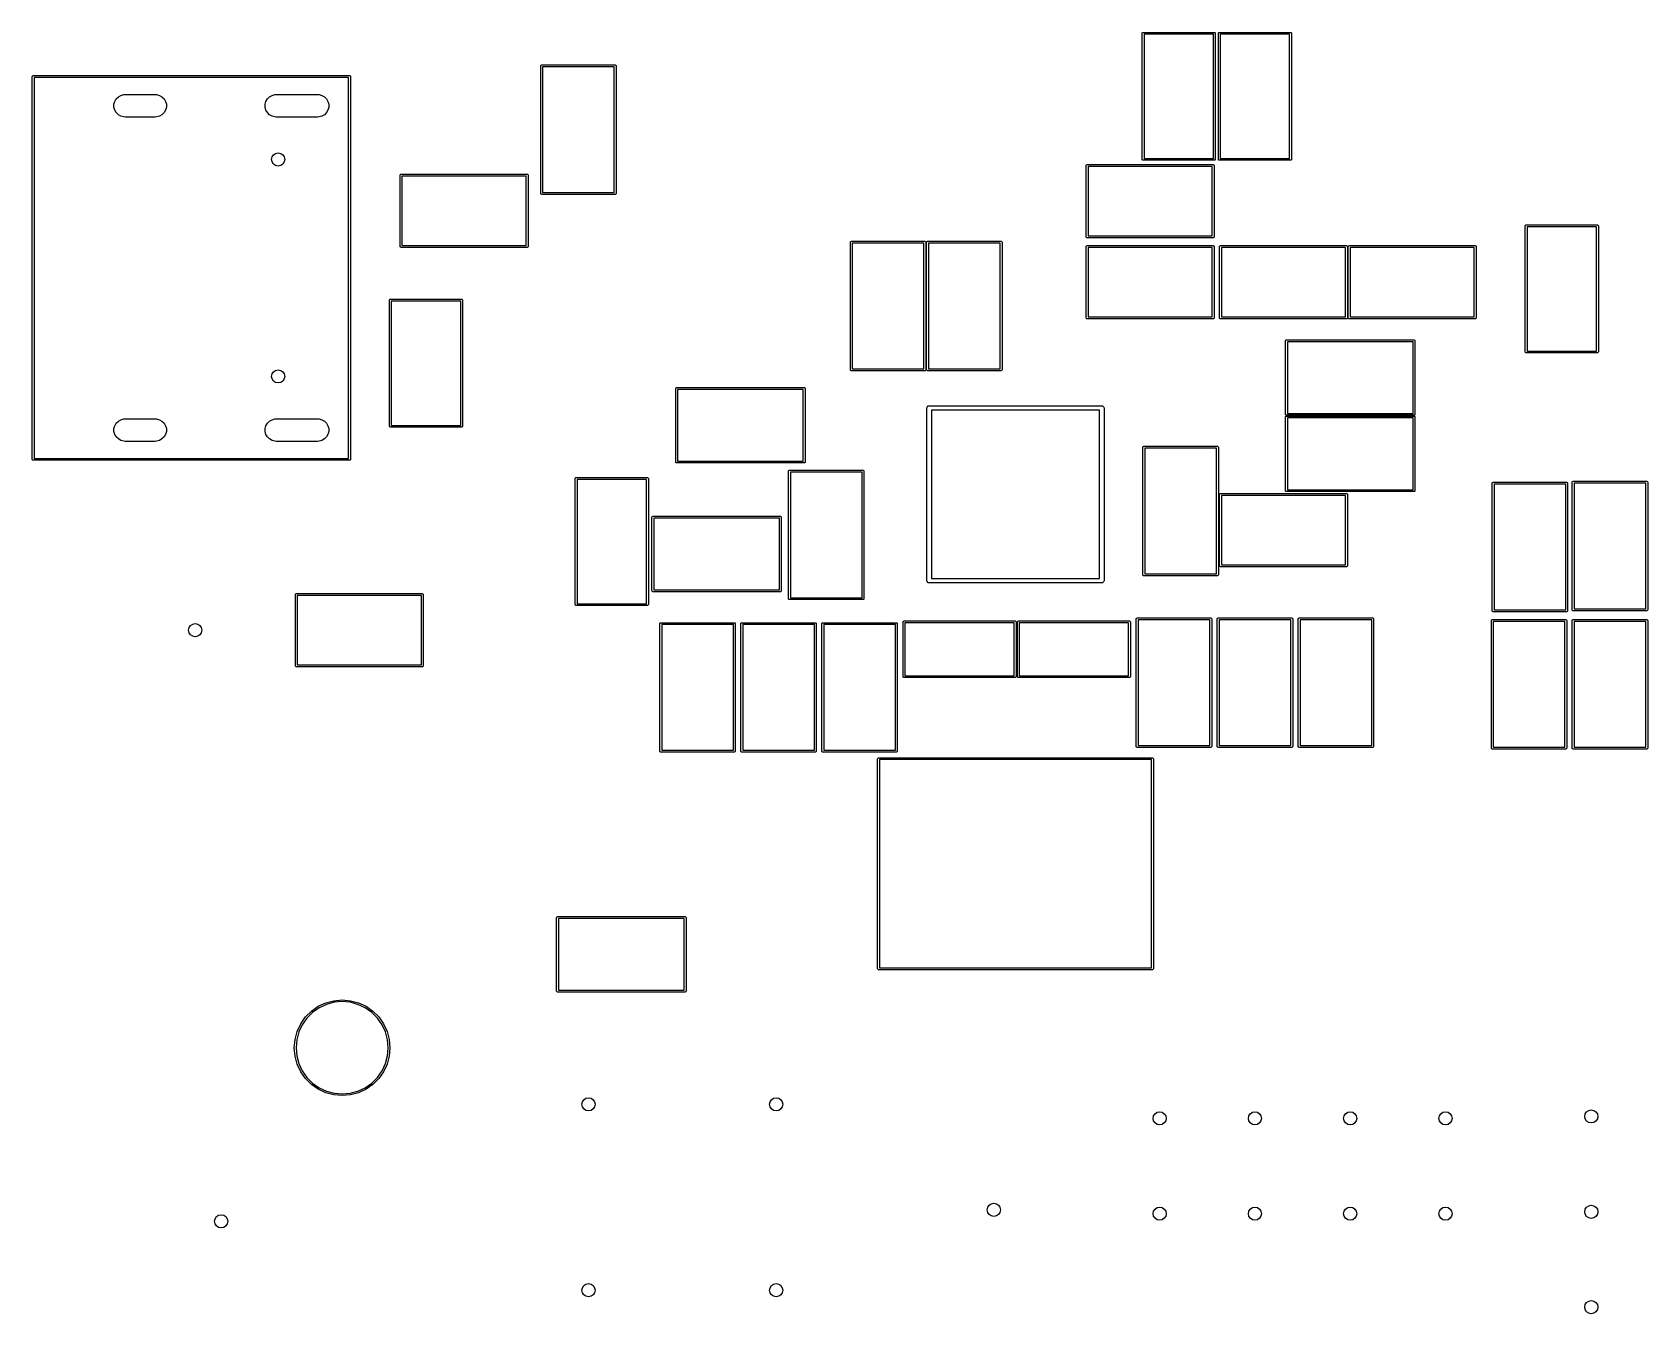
# Model space of a CAD drawing. Extents: x 0.2 to 3.3, y 0.3 to 2.52.
# Drawn here: x 0.202 to 1.897, y 0.303 to 1.647 of the extents above; entities that cross this region are included whole.
import ezdxf

# ---------------------------------------------------------------- set-up
doc = ezdxf.new("R2010")
doc.units = 0
doc.header["$MEASUREMENT"] = 0
doc.layers.add('BLACK', color=7, linetype='CONTINUOUS')

msp = doc.modelspace()

# ---------------------------------------------------------------- linework, layer by layer
at = {"layer": 'BLACK', "linetype": 'CONTINUOUS'}
for p, q in [((1.3666, 1.6461), (1.3667, 1.6465)), ((1.3666, 1.5139), (1.3666, 1.6461)), ((1.3667, 1.6465), (1.3672, 1.6471)), ((1.3672, 1.6471), (1.3676, 1.6471)), ((1.3676, 1.6471), (1.4424, 1.6471)), ((1.3686, 1.6452), (1.3686, 1.5148)), ((1.4414, 1.6452), (1.3686, 1.6452)), ((1.4414, 1.5148), (1.4414, 1.6452)), ((1.4424, 1.6471), (1.4428, 1.6471)), ((1.4428, 1.6471), (1.4433, 1.6465)), ((1.4433, 1.6465), (1.4434, 1.6461)), ((1.4434, 1.6461), (1.4434, 1.5139)), ((1.4466, 1.6461), (1.4467, 1.6465)), ((1.4466, 1.5139), (1.4466, 1.6461)), ((1.4467, 1.6465), (1.4472, 1.6471)), ((1.4472, 1.6471), (1.4476, 1.6471)), ((1.4476, 1.6471), (1.5224, 1.6471)), ((1.4486, 1.6452), (1.4486, 1.5148)), ((1.5214, 1.6452), (1.4486, 1.6452)), ((1.5214, 1.5148), (1.5214, 1.6452)), ((1.5224, 1.6471), (1.5228, 1.6471)), ((1.5228, 1.6471), (1.5233, 1.6465)), ((1.5233, 1.6465), (1.5234, 1.6461)), ((1.5234, 1.6461), (1.5234, 1.5139)), ((0.7354, 1.6119), (0.7355, 1.6123)), ((0.7354, 1.4781), (0.7354, 1.6119)), ((0.7355, 1.6123), (0.736, 1.6128)), ((0.736, 1.6128), (0.7364, 1.6129)), ((0.7364, 1.6129), (0.8136, 1.6129)), ((0.7374, 1.6109), (0.7374, 1.4791)), ((0.8126, 1.6109), (0.7374, 1.6109)), ((0.8126, 1.4791), (0.8126, 1.6109)), ((0.8136, 1.6129), (0.814, 1.6128)), ((0.814, 1.6128), (0.8145, 1.6123)), ((0.8145, 1.6123), (0.8146, 1.6119)), ((0.8146, 1.6119), (0.8146, 1.4781)), ((0.2018, 1.6008), (0.2019, 1.6012)), ((0.2018, 1.1992), (0.2018, 1.6008)), ((0.2019, 1.6012), (0.2024, 1.6017)), ((0.2024, 1.6017), (0.2028, 1.6018)), ((0.2028, 1.6018), (0.5347, 1.6018)), ((0.2038, 1.5998), (0.2038, 1.2002)), ((0.5337, 1.5998), (0.2038, 1.5998)), ((0.5337, 1.2002), (0.5337, 1.5998)), ((0.5347, 1.6018), (0.5351, 1.6017)), ((0.5351, 1.6017), (0.5356, 1.6012)), ((0.5356, 1.6012), (0.5357, 1.6008)), ((0.5357, 1.6008), (0.5357, 1.1992)), ((0.2883, 1.5746), (0.2899, 1.5773)), ((0.2899, 1.5773), (0.2921, 1.5794)), ((0.2921, 1.5794), (0.2947, 1.581)), ((0.2947, 1.581), (0.2977, 1.5818)), ((0.2977, 1.5818), (0.2993, 1.5819)), ((0.2993, 1.5819), (0.3307, 1.5819)), ((0.3307, 1.5819), (0.3323, 1.5818)), ((0.3323, 1.5818), (0.3353, 1.581)), ((0.3353, 1.581), (0.3379, 1.5794)), ((0.3379, 1.5794), (0.3401, 1.5773)), ((0.3401, 1.5773), (0.3417, 1.5746)), ((0.447, 1.5746), (0.4485, 1.5773)), ((0.4485, 1.5773), (0.4507, 1.5794)), ((0.4507, 1.5794), (0.4534, 1.581)), ((0.4534, 1.581), (0.4564, 1.5818)), ((0.4564, 1.5818), (0.4579, 1.5819)), ((0.4579, 1.5819), (0.5012, 1.5819)), ((0.5012, 1.5819), (0.5028, 1.5818)), ((0.5028, 1.5818), (0.5057, 1.581)), ((0.5057, 1.581), (0.5084, 1.5794)), ((0.5084, 1.5794), (0.5106, 1.5773)), ((0.5106, 1.5773), (0.5121, 1.5746)), ((0.2875, 1.5716), (0.2883, 1.5746)), ((0.2875, 1.5685), (0.2875, 1.5716)), ((0.2883, 1.5656), (0.2875, 1.5685)), ((0.2899, 1.5629), (0.2883, 1.5656)), ((0.2921, 1.5607), (0.2899, 1.5629)), ((0.2947, 1.5592), (0.2921, 1.5607)), ((0.3379, 1.5607), (0.3353, 1.5592)), ((0.3401, 1.5629), (0.3379, 1.5607)), ((0.3417, 1.5656), (0.3401, 1.5629)), ((0.3417, 1.5746), (0.3425, 1.5716)), ((0.3425, 1.5685), (0.3417, 1.5656)), ((0.3425, 1.5716), (0.3425, 1.5685)), ((0.4462, 1.5716), (0.447, 1.5746)), ((0.4462, 1.5685), (0.4462, 1.5716)), ((0.447, 1.5656), (0.4462, 1.5685)), ((0.4485, 1.5629), (0.447, 1.5656)), ((0.4507, 1.5607), (0.4485, 1.5629)), ((0.4534, 1.5592), (0.4507, 1.5607)), ((0.5084, 1.5607), (0.5057, 1.5592)), ((0.5106, 1.5629), (0.5084, 1.5607)), ((0.5121, 1.5656), (0.5106, 1.5629)), ((0.5121, 1.5746), (0.5129, 1.5716)), ((0.5129, 1.5685), (0.5121, 1.5656)), ((0.5129, 1.5716), (0.5129, 1.5685)), ((0.2977, 1.5584), (0.2947, 1.5592)), ((0.2993, 1.5583), (0.2977, 1.5584)), ((0.3307, 1.5583), (0.2993, 1.5583)), ((0.3323, 1.5584), (0.3307, 1.5583)), ((0.3353, 1.5592), (0.3323, 1.5584)), ((0.4564, 1.5584), (0.4534, 1.5592)), ((0.4579, 1.5583), (0.4564, 1.5584)), ((0.5012, 1.5583), (0.4579, 1.5583)), ((0.5028, 1.5584), (0.5012, 1.5583)), ((0.5057, 1.5592), (0.5028, 1.5584)), ((1.3667, 1.5135), (1.3666, 1.5139)), ((1.3672, 1.5129), (1.3667, 1.5135)), ((1.3676, 1.5129), (1.3672, 1.5129)), ((1.4424, 1.5129), (1.3676, 1.5129)), ((1.3686, 1.5148), (1.4414, 1.5148)), ((1.4428, 1.5129), (1.4424, 1.5129)), ((1.4433, 1.5135), (1.4428, 1.5129)), ((1.4434, 1.5139), (1.4433, 1.5135)), ((1.4467, 1.5135), (1.4466, 1.5139)), ((1.4472, 1.5129), (1.4467, 1.5135)), ((1.4476, 1.5129), (1.4472, 1.5129)), ((1.5224, 1.5129), (1.4476, 1.5129)), ((1.4486, 1.5148), (1.5214, 1.5148)), ((1.5228, 1.5129), (1.5224, 1.5129)), ((1.5233, 1.5135), (1.5228, 1.5129)), ((1.5234, 1.5139), (1.5233, 1.5135)), ((0.5879, 1.4978), (0.5885, 1.4983)), ((0.5879, 1.4974), (0.5879, 1.4978)), ((0.5879, 1.4226), (0.5879, 1.4974)), ((0.5885, 1.4983), (0.5889, 1.4984)), ((0.5889, 1.4984), (0.7211, 1.4984)), ((0.5898, 1.4964), (0.5898, 1.4236)), ((0.7202, 1.4964), (0.5898, 1.4964)), ((0.7202, 1.4236), (0.7202, 1.4964)), ((0.7211, 1.4984), (0.7215, 1.4983)), ((0.7215, 1.4983), (0.7221, 1.4978)), ((0.7221, 1.4978), (0.7221, 1.4974)), ((0.7221, 1.4974), (0.7221, 1.4226)), ((1.3079, 1.5078), (1.3085, 1.5083)), ((1.3079, 1.5074), (1.3079, 1.5078)), ((1.3079, 1.4326), (1.3079, 1.5074)), ((1.3085, 1.5083), (1.3089, 1.5084)), ((1.3089, 1.5084), (1.4411, 1.5084)), ((1.3098, 1.5064), (1.3098, 1.4336)), ((1.4402, 1.5064), (1.3098, 1.5064)), ((1.4402, 1.4336), (1.4402, 1.5064)), ((1.4411, 1.5084), (1.4415, 1.5083)), ((1.4415, 1.5083), (1.4421, 1.5078)), ((1.4421, 1.5078), (1.4421, 1.5074)), ((1.4421, 1.5074), (1.4421, 1.4326)), ((0.7355, 1.4777), (0.7354, 1.4781)), ((0.736, 1.4772), (0.7355, 1.4777)), ((0.7364, 1.4771), (0.736, 1.4772)), ((0.8136, 1.4771), (0.7364, 1.4771)), ((0.7374, 1.4791), (0.8126, 1.4791)), ((0.814, 1.4772), (0.8136, 1.4771)), ((0.8145, 1.4777), (0.814, 1.4772)), ((0.8146, 1.4781), (0.8145, 1.4777)), ((1.7686, 1.4441), (1.7687, 1.4445)), ((1.7686, 1.3119), (1.7686, 1.4441)), ((1.7687, 1.4445), (1.7692, 1.4451)), ((1.7692, 1.4451), (1.7696, 1.4451)), ((1.7696, 1.4451), (1.8444, 1.4451)), ((1.7706, 1.4432), (1.7706, 1.3128)), ((1.8434, 1.4432), (1.7706, 1.4432)), ((1.8434, 1.3128), (1.8434, 1.4432)), ((1.8444, 1.4451), (1.8448, 1.4451)), ((1.8448, 1.4451), (1.8453, 1.4445)), ((1.8453, 1.4445), (1.8454, 1.4441)), ((1.8454, 1.4441), (1.8454, 1.3119)), ((1.0604, 1.4269), (1.0605, 1.4273)), ((1.0604, 1.2931), (1.0604, 1.4269)), ((1.0605, 1.4273), (1.061, 1.4278)), ((1.061, 1.4278), (1.0614, 1.4279)), ((1.0614, 1.4279), (1.1386, 1.4279)), ((1.0624, 1.4259), (1.0624, 1.2941)), ((1.1376, 1.4259), (1.0624, 1.4259)), ((1.1376, 1.2941), (1.1376, 1.4259)), ((1.1386, 1.4279), (1.139, 1.4278)), ((1.139, 1.4278), (1.1395, 1.4273)), ((1.1395, 1.4273), (1.1396, 1.4269)), ((1.1396, 1.4269), (1.1396, 1.2931)), ((1.1404, 1.4269), (1.1405, 1.4273)), ((1.1404, 1.2931), (1.1404, 1.4269)), ((1.1405, 1.4273), (1.141, 1.4278)), ((1.141, 1.4278), (1.1414, 1.4279)), ((1.1414, 1.4279), (1.2186, 1.4279)), ((1.1424, 1.4259), (1.1424, 1.2941)), ((1.2176, 1.4259), (1.1424, 1.4259)), ((1.2176, 1.2941), (1.2176, 1.4259)), ((1.2186, 1.4279), (1.219, 1.4278)), ((1.219, 1.4278), (1.2195, 1.4273)), ((1.2195, 1.4273), (1.2196, 1.4269)), ((1.2196, 1.4269), (1.2196, 1.2931)), ((1.3079, 1.4322), (1.3079, 1.4326)), ((1.3085, 1.4317), (1.3079, 1.4322)), ((1.3089, 1.4316), (1.3085, 1.4317)), ((1.4411, 1.4316), (1.3089, 1.4316)), ((1.3098, 1.4336), (1.4402, 1.4336)), ((1.4415, 1.4317), (1.4411, 1.4316)), ((1.4421, 1.4322), (1.4415, 1.4317)), ((1.4421, 1.4326), (1.4421, 1.4322)), ((0.5879, 1.4222), (0.5879, 1.4226)), ((0.5885, 1.4217), (0.5879, 1.4222)), ((0.5889, 1.4216), (0.5885, 1.4217)), ((0.7211, 1.4216), (0.5889, 1.4216)), ((0.5898, 1.4236), (0.7202, 1.4236)), ((0.7215, 1.4217), (0.7211, 1.4216)), ((0.7221, 1.4222), (0.7215, 1.4217)), ((0.7221, 1.4226), (0.7221, 1.4222)), ((1.3079, 1.4228), (1.3085, 1.4233)), ((1.3079, 1.4224), (1.3079, 1.4228)), ((1.3079, 1.3476), (1.3079, 1.4224)), ((1.3085, 1.4233), (1.3089, 1.4234)), ((1.3089, 1.4234), (1.4411, 1.4234)), ((1.3098, 1.4214), (1.3098, 1.3486)), ((1.4402, 1.4214), (1.3098, 1.4214)), ((1.4402, 1.3486), (1.4402, 1.4214)), ((1.4411, 1.4234), (1.4415, 1.4233)), ((1.4415, 1.4233), (1.4421, 1.4228)), ((1.4421, 1.4228), (1.4421, 1.4224)), ((1.4421, 1.4224), (1.4421, 1.3476)), ((1.4479, 1.4228), (1.4485, 1.4233)), ((1.4479, 1.4224), (1.4479, 1.4228)), ((1.4479, 1.3476), (1.4479, 1.4224)), ((1.4485, 1.4233), (1.4489, 1.4234)), ((1.4489, 1.4234), (1.5811, 1.4234)), ((1.4498, 1.4214), (1.4498, 1.3486)), ((1.5802, 1.4214), (1.4498, 1.4214)), ((1.5802, 1.3486), (1.5802, 1.4214)), ((1.5811, 1.4234), (1.5815, 1.4233)), ((1.5815, 1.4233), (1.5821, 1.4228)), ((1.5821, 1.4228), (1.5821, 1.4224)), ((1.5821, 1.4224), (1.5821, 1.3476)), ((1.5829, 1.4228), (1.5835, 1.4233)), ((1.5829, 1.4224), (1.5829, 1.4228)), ((1.5829, 1.3476), (1.5829, 1.4224)), ((1.5835, 1.4233), (1.5839, 1.4234)), ((1.5839, 1.4234), (1.7161, 1.4234)), ((1.5848, 1.4214), (1.5848, 1.3486)), ((1.7152, 1.4214), (1.5848, 1.4214)), ((1.7152, 1.3486), (1.7152, 1.4214)), ((1.7161, 1.4234), (1.7165, 1.4233)), ((1.7165, 1.4233), (1.7171, 1.4228)), ((1.7171, 1.4228), (1.7171, 1.4224)), ((1.7171, 1.4224), (1.7171, 1.3476)), ((0.5766, 1.3661), (0.5767, 1.3665)), ((0.5766, 1.2339), (0.5766, 1.3661)), ((0.5767, 1.3665), (0.5772, 1.3671)), ((0.5772, 1.3671), (0.5776, 1.3671)), ((0.5776, 1.3671), (0.6524, 1.3671)), ((0.5786, 1.3652), (0.5786, 1.2348)), ((0.6514, 1.3652), (0.5786, 1.3652)), ((0.6514, 1.2348), (0.6514, 1.3652)), ((0.6524, 1.3671), (0.6528, 1.3671)), ((0.6528, 1.3671), (0.6533, 1.3665)), ((0.6533, 1.3665), (0.6534, 1.3661)), ((0.6534, 1.3661), (0.6534, 1.2339)), ((1.3079, 1.3472), (1.3079, 1.3476)), ((1.3085, 1.3467), (1.3079, 1.3472)), ((1.3089, 1.3466), (1.3085, 1.3467)), ((1.4411, 1.3466), (1.3089, 1.3466)), ((1.3098, 1.3486), (1.4402, 1.3486)), ((1.4415, 1.3467), (1.4411, 1.3466)), ((1.4421, 1.3472), (1.4415, 1.3467)), ((1.4421, 1.3476), (1.4421, 1.3472)), ((1.4479, 1.3472), (1.4479, 1.3476)), ((1.4485, 1.3467), (1.4479, 1.3472)), ((1.4489, 1.3466), (1.4485, 1.3467)), ((1.5811, 1.3466), (1.4489, 1.3466)), ((1.4498, 1.3486), (1.5802, 1.3486)), ((1.5815, 1.3467), (1.5811, 1.3466)), ((1.5821, 1.3472), (1.5815, 1.3467)), ((1.5821, 1.3476), (1.5821, 1.3472)), ((1.5829, 1.3472), (1.5829, 1.3476)), ((1.5835, 1.3467), (1.5829, 1.3472)), ((1.5839, 1.3466), (1.5835, 1.3467)), ((1.7161, 1.3466), (1.5839, 1.3466)), ((1.5848, 1.3486), (1.7152, 1.3486)), ((1.7165, 1.3467), (1.7161, 1.3466)), ((1.7171, 1.3472), (1.7165, 1.3467)), ((1.7171, 1.3476), (1.7171, 1.3472)), ((1.5171, 1.3236), (1.5172, 1.324)), ((1.5171, 1.2464), (1.5171, 1.3236)), ((1.5172, 1.324), (1.5177, 1.3245)), ((1.5177, 1.3245), (1.5181, 1.3246)), ((1.5181, 1.3246), (1.6519, 1.3246)), ((1.5191, 1.3226), (1.5191, 1.2474)), ((1.6509, 1.3226), (1.5191, 1.3226)), ((1.6509, 1.2474), (1.6509, 1.3226)), ((1.6519, 1.3246), (1.6523, 1.3245)), ((1.6523, 1.3245), (1.6528, 1.324)), ((1.6528, 1.324), (1.6529, 1.3236)), ((1.6529, 1.3236), (1.6529, 1.2464)), ((1.7687, 1.3115), (1.7686, 1.3119)), ((1.7692, 1.3109), (1.7687, 1.3115)), ((1.7696, 1.3109), (1.7692, 1.3109)), ((1.8444, 1.3109), (1.7696, 1.3109)), ((1.7706, 1.3128), (1.8434, 1.3128)), ((1.8448, 1.3109), (1.8444, 1.3109)), ((1.8453, 1.3115), (1.8448, 1.3109)), ((1.8454, 1.3119), (1.8453, 1.3115)), ((1.0605, 1.2927), (1.0604, 1.2931)), ((1.061, 1.2922), (1.0605, 1.2927)), ((1.0614, 1.2921), (1.061, 1.2922)), ((1.1386, 1.2921), (1.0614, 1.2921)), ((1.0624, 1.2941), (1.1376, 1.2941)), ((1.139, 1.2922), (1.1386, 1.2921)), ((1.1395, 1.2927), (1.139, 1.2922)), ((1.1396, 1.2931), (1.1395, 1.2927)), ((1.1405, 1.2927), (1.1404, 1.2931)), ((1.141, 1.2922), (1.1405, 1.2927)), ((1.1414, 1.2921), (1.141, 1.2922)), ((1.2186, 1.2921), (1.1414, 1.2921)), ((1.1424, 1.2941), (1.2176, 1.2941)), ((1.219, 1.2922), (1.2186, 1.2921)), ((1.2195, 1.2927), (1.219, 1.2922)), ((1.2196, 1.2931), (1.2195, 1.2927)), ((0.8771, 1.2736), (0.8772, 1.274)), ((0.8771, 1.1964), (0.8771, 1.2736)), ((0.8772, 1.274), (0.8777, 1.2745)), ((0.8777, 1.2745), (0.8781, 1.2746)), ((0.8781, 1.2746), (1.0119, 1.2746)), ((0.8791, 1.2726), (0.8791, 1.1974)), ((1.0109, 1.2726), (0.8791, 1.2726)), ((1.0109, 1.1974), (1.0109, 1.2726)), ((1.0119, 1.2746), (1.0123, 1.2745)), ((1.0123, 1.2745), (1.0128, 1.274)), ((1.0128, 1.274), (1.0129, 1.2736)), ((1.0129, 1.2736), (1.0129, 1.1964)), ((1.141, 1.254), (1.1422, 1.2552)), ((1.1422, 1.2552), (1.1431, 1.2554)), ((1.1431, 1.2554), (1.3242, 1.2554)), ((1.3242, 1.2554), (1.3251, 1.2552)), ((1.3251, 1.2552), (1.3264, 1.254)), ((0.2899, 1.2371), (0.2921, 1.2393)), ((0.2921, 1.2393), (0.2947, 1.2408)), ((0.2947, 1.2408), (0.2977, 1.2416)), ((0.2977, 1.2416), (0.2993, 1.2417)), ((0.2993, 1.2417), (0.3307, 1.2417)), ((0.3307, 1.2417), (0.3323, 1.2416)), ((0.3323, 1.2416), (0.3353, 1.2408)), ((0.3353, 1.2408), (0.3379, 1.2393)), ((0.3379, 1.2393), (0.3401, 1.2371)), ((0.4485, 1.2371), (0.4507, 1.2393)), ((0.4507, 1.2393), (0.4534, 1.2408)), ((0.4534, 1.2408), (0.4564, 1.2416)), ((0.4564, 1.2416), (0.4579, 1.2417)), ((0.4579, 1.2417), (0.5012, 1.2417)), ((0.5012, 1.2417), (0.5028, 1.2416)), ((0.5028, 1.2416), (0.5057, 1.2408)), ((0.5057, 1.2408), (0.5084, 1.2393)), ((0.5084, 1.2393), (0.5106, 1.2371)), ((1.1408, 1.2531), (1.141, 1.254)), ((1.1408, 1.0719), (1.1408, 1.2531)), ((1.1455, 1.2507), (1.1455, 1.0743)), ((1.3219, 1.2507), (1.1455, 1.2507)), ((1.3219, 1.0743), (1.3219, 1.2507)), ((1.3264, 1.254), (1.3266, 1.2531)), ((1.3266, 1.2531), (1.3266, 1.0719)), ((1.5172, 1.246), (1.5171, 1.2464)), ((1.5171, 1.2436), (1.5172, 1.244)), ((1.5171, 1.1664), (1.5171, 1.2436)), ((1.5177, 1.2455), (1.5172, 1.246)), ((1.5172, 1.244), (1.5177, 1.2445)), ((1.5181, 1.2454), (1.5177, 1.2455)), ((1.5177, 1.2445), (1.5181, 1.2446)), ((1.6519, 1.2454), (1.5181, 1.2454)), ((1.5181, 1.2446), (1.6519, 1.2446)), ((1.5191, 1.2474), (1.6509, 1.2474)), ((1.5191, 1.2426), (1.5191, 1.1674)), ((1.6509, 1.2426), (1.5191, 1.2426)), ((1.6509, 1.1674), (1.6509, 1.2426)), ((1.6523, 1.2455), (1.6519, 1.2454)), ((1.6519, 1.2446), (1.6523, 1.2445)), ((1.6528, 1.246), (1.6523, 1.2455)), ((1.6523, 1.2445), (1.6528, 1.244)), ((1.6529, 1.2464), (1.6528, 1.246)), ((1.6528, 1.244), (1.6529, 1.2436)), ((1.6529, 1.2436), (1.6529, 1.1664)), ((0.2875, 1.2315), (0.2883, 1.2344)), ((0.2875, 1.2284), (0.2875, 1.2315)), ((0.2883, 1.2254), (0.2875, 1.2284)), ((0.2883, 1.2344), (0.2899, 1.2371)), ((0.2899, 1.2227), (0.2883, 1.2254)), ((0.2921, 1.2206), (0.2899, 1.2227)), ((0.3401, 1.2227), (0.3379, 1.2206)), ((0.3401, 1.2371), (0.3417, 1.2344)), ((0.3417, 1.2254), (0.3401, 1.2227)), ((0.3417, 1.2344), (0.3425, 1.2315)), ((0.3425, 1.2284), (0.3417, 1.2254)), ((0.3425, 1.2315), (0.3425, 1.2284)), ((0.4462, 1.2315), (0.447, 1.2344)), ((0.4462, 1.2284), (0.4462, 1.2315)), ((0.447, 1.2254), (0.4462, 1.2284)), ((0.447, 1.2344), (0.4485, 1.2371)), ((0.4485, 1.2227), (0.447, 1.2254)), ((0.4507, 1.2206), (0.4485, 1.2227)), ((0.5106, 1.2227), (0.5084, 1.2206)), ((0.5106, 1.2371), (0.5121, 1.2344)), ((0.5121, 1.2254), (0.5106, 1.2227)), ((0.5121, 1.2344), (0.5129, 1.2315)), ((0.5129, 1.2284), (0.5121, 1.2254)), ((0.5129, 1.2315), (0.5129, 1.2284)), ((0.5767, 1.2335), (0.5766, 1.2339)), ((0.5772, 1.2329), (0.5767, 1.2335)), ((0.5776, 1.2329), (0.5772, 1.2329)), ((0.6524, 1.2329), (0.5776, 1.2329)), ((0.5786, 1.2348), (0.6514, 1.2348)), ((0.6528, 1.2329), (0.6524, 1.2329)), ((0.6533, 1.2335), (0.6528, 1.2329)), ((0.6534, 1.2339), (0.6533, 1.2335)), ((0.2947, 1.219), (0.2921, 1.2206)), ((0.2977, 1.2182), (0.2947, 1.219)), ((0.2993, 1.2181), (0.2977, 1.2182)), ((0.3307, 1.2181), (0.2993, 1.2181)), ((0.3323, 1.2182), (0.3307, 1.2181)), ((0.3353, 1.219), (0.3323, 1.2182)), ((0.3379, 1.2206), (0.3353, 1.219)), ((0.4534, 1.219), (0.4507, 1.2206)), ((0.4564, 1.2182), (0.4534, 1.219)), ((0.4579, 1.2181), (0.4564, 1.2182)), ((0.5012, 1.2181), (0.4579, 1.2181)), ((0.5028, 1.2182), (0.5012, 1.2181)), ((0.5057, 1.219), (0.5028, 1.2182)), ((0.5084, 1.2206), (0.5057, 1.219)), ((1.3674, 1.2119), (1.3675, 1.2123)), ((1.3674, 1.0781), (1.3674, 1.2119)), ((1.3675, 1.2123), (1.368, 1.2128)), ((1.368, 1.2128), (1.3684, 1.2129)), ((1.3684, 1.2129), (1.4456, 1.2129)), ((1.3694, 1.2109), (1.3694, 1.0791)), ((1.4446, 1.2109), (1.3694, 1.2109)), ((1.4446, 1.0791), (1.4446, 1.2109)), ((1.4456, 1.2129), (1.446, 1.2128)), ((1.446, 1.2128), (1.4465, 1.2123)), ((1.4465, 1.2123), (1.4466, 1.2119)), ((1.4466, 1.2119), (1.4466, 1.0781)), ((0.2019, 1.1988), (0.2018, 1.1992)), ((0.2024, 1.1983), (0.2019, 1.1988)), ((0.2028, 1.1982), (0.2024, 1.1983)), ((0.5347, 1.1982), (0.2028, 1.1982)), ((0.2038, 1.2002), (0.5337, 1.2002)), ((0.5351, 1.1983), (0.5347, 1.1982)), ((0.5356, 1.1988), (0.5351, 1.1983)), ((0.5357, 1.1992), (0.5356, 1.1988)), ((0.8772, 1.196), (0.8771, 1.1964)), ((0.8777, 1.1955), (0.8772, 1.196)), ((0.8781, 1.1954), (0.8777, 1.1955)), ((1.0119, 1.1954), (0.8781, 1.1954)), ((0.8791, 1.1974), (1.0109, 1.1974)), ((0.9954, 1.1869), (0.9955, 1.1873)), ((0.9954, 1.0531), (0.9954, 1.1869)), ((0.9955, 1.1873), (0.996, 1.1878)), ((0.996, 1.1878), (0.9964, 1.1879)), ((0.9964, 1.1879), (1.0736, 1.1879)), ((1.0123, 1.1955), (1.0119, 1.1954)), ((1.0128, 1.196), (1.0123, 1.1955)), ((1.0129, 1.1964), (1.0128, 1.196)), ((1.0736, 1.1879), (1.074, 1.1878)), ((1.074, 1.1878), (1.0745, 1.1873)), ((1.0745, 1.1873), (1.0746, 1.1869)), ((1.0746, 1.1869), (1.0746, 1.0531)), ((0.7716, 1.1791), (0.7717, 1.1795)), ((0.7716, 1.0469), (0.7716, 1.1791)), ((0.7717, 1.1795), (0.7722, 1.1801)), ((0.7722, 1.1801), (0.7726, 1.1801)), ((0.7726, 1.1801), (0.8474, 1.1801)), ((0.7736, 1.1782), (0.7736, 1.0478)), ((0.8464, 1.1782), (0.7736, 1.1782)), ((0.8464, 1.0478), (0.8464, 1.1782)), ((0.8474, 1.1801), (0.8478, 1.1801)), ((0.8478, 1.1801), (0.8483, 1.1795)), ((0.8483, 1.1795), (0.8484, 1.1791)), ((0.8484, 1.1791), (0.8484, 1.0469)), ((0.9974, 1.1859), (0.9974, 1.0541)), ((1.0726, 1.1859), (0.9974, 1.1859)), ((1.0726, 1.0541), (1.0726, 1.1859)), ((1.7341, 1.1746), (1.7347, 1.1751)), ((1.7341, 1.1742), (1.7341, 1.1746)), ((1.7341, 1.0404), (1.7341, 1.1742)), ((1.7347, 1.1751), (1.735, 1.1752)), ((1.735, 1.1752), (1.8122, 1.1752)), ((1.736, 1.1733), (1.736, 1.0414)), ((1.8112, 1.1733), (1.736, 1.1733)), ((1.8112, 1.0414), (1.8112, 1.1733)), ((1.8122, 1.1752), (1.8126, 1.1751)), ((1.8126, 1.1751), (1.8131, 1.1746)), ((1.8131, 1.1746), (1.8132, 1.1742)), ((1.8132, 1.1742), (1.8132, 1.0404)), ((1.8181, 1.1756), (1.8187, 1.1761)), ((1.8181, 1.1752), (1.8181, 1.1756)), ((1.8181, 1.0414), (1.8181, 1.1752)), ((1.8187, 1.1761), (1.819, 1.1762)), ((1.819, 1.1762), (1.8962, 1.1762)), ((1.82, 1.1743), (1.82, 1.0424)), ((1.8952, 1.1743), (1.82, 1.1743)), ((1.8952, 1.0424), (1.8952, 1.1743)), ((1.8962, 1.1762), (1.8966, 1.1761)), ((1.8966, 1.1761), (1.8971, 1.1756)), ((1.8971, 1.1756), (1.8972, 1.1752)), ((1.8972, 1.1752), (1.8972, 1.0414)), ((1.4479, 1.1628), (1.4485, 1.1633)), ((1.4479, 1.1624), (1.4479, 1.1628)), ((1.4479, 1.0876), (1.4479, 1.1624)), ((1.4485, 1.1633), (1.4489, 1.1634)), ((1.4489, 1.1634), (1.5811, 1.1634)), ((1.4498, 1.1614), (1.4498, 1.0886)), ((1.5802, 1.1614), (1.4498, 1.1614)), ((1.5172, 1.166), (1.5171, 1.1664)), ((1.5177, 1.1655), (1.5172, 1.166)), ((1.5181, 1.1654), (1.5177, 1.1655)), ((1.6519, 1.1654), (1.5181, 1.1654)), ((1.5191, 1.1674), (1.6509, 1.1674)), ((1.5802, 1.0886), (1.5802, 1.1614)), ((1.5811, 1.1634), (1.5815, 1.1633)), ((1.5815, 1.1633), (1.5821, 1.1628)), ((1.5821, 1.1628), (1.5821, 1.1624)), ((1.5821, 1.1624), (1.5821, 1.0876)), ((1.6523, 1.1655), (1.6519, 1.1654)), ((1.6528, 1.166), (1.6523, 1.1655)), ((1.6529, 1.1664), (1.6528, 1.166)), ((0.8521, 1.1386), (0.8522, 1.139)), ((0.8521, 1.0614), (0.8521, 1.1386)), ((0.8522, 1.139), (0.8527, 1.1395)), ((0.8527, 1.1395), (0.8531, 1.1396)), ((0.8531, 1.1396), (0.9869, 1.1396)), ((0.8541, 1.1376), (0.8541, 1.0624)), ((0.9859, 1.1376), (0.8541, 1.1376)), ((0.9859, 1.0624), (0.9859, 1.1376)), ((0.9869, 1.1396), (0.9873, 1.1395)), ((0.9873, 1.1395), (0.9878, 1.139)), ((0.9878, 1.139), (0.9879, 1.1386)), ((0.9879, 1.1386), (0.9879, 1.0614)), ((1.4479, 1.0872), (1.4479, 1.0876)), ((1.4485, 1.0867), (1.4479, 1.0872)), ((1.4489, 1.0866), (1.4485, 1.0867)), ((1.5811, 1.0866), (1.4489, 1.0866)), ((1.4498, 1.0886), (1.5802, 1.0886)), ((1.5815, 1.0867), (1.5811, 1.0866)), ((1.5821, 1.0872), (1.5815, 1.0867)), ((1.5821, 1.0876), (1.5821, 1.0872)), ((1.141, 1.071), (1.1408, 1.0719)), ((1.1422, 1.0698), (1.141, 1.071)), ((1.1431, 1.0696), (1.1422, 1.0698)), ((1.3242, 1.0696), (1.1431, 1.0696)), ((1.1455, 1.0743), (1.3219, 1.0743)), ((1.3251, 1.0698), (1.3242, 1.0696)), ((1.3264, 1.071), (1.3251, 1.0698)), ((1.3266, 1.0719), (1.3264, 1.071)), ((1.3675, 1.0777), (1.3674, 1.0781)), ((1.368, 1.0772), (1.3675, 1.0777)), ((1.3684, 1.0771), (1.368, 1.0772)), ((1.4456, 1.0771), (1.3684, 1.0771)), ((1.3694, 1.0791), (1.4446, 1.0791)), ((1.446, 1.0772), (1.4456, 1.0771)), ((1.4465, 1.0777), (1.446, 1.0772)), ((1.4466, 1.0781), (1.4465, 1.0777)), ((0.4779, 1.0578), (0.4785, 1.0583)), ((0.4779, 1.0574), (0.4779, 1.0578)), ((0.4779, 0.9826), (0.4779, 1.0574)), ((0.4785, 1.0583), (0.4789, 1.0584)), ((0.4789, 1.0584), (0.6111, 1.0584)), ((0.4798, 1.0564), (0.4798, 0.9836)), ((0.6102, 1.0564), (0.4798, 1.0564)), ((0.6102, 0.9836), (0.6102, 1.0564)), ((0.6111, 1.0584), (0.6115, 1.0583)), ((0.6115, 1.0583), (0.6121, 1.0578)), ((0.6121, 1.0578), (0.6121, 1.0574)), ((0.6121, 1.0574), (0.6121, 0.9826)), ((0.8522, 1.061), (0.8521, 1.0614)), ((0.8527, 1.0605), (0.8522, 1.061)), ((0.8531, 1.0604), (0.8527, 1.0605)), ((0.9869, 1.0604), (0.8531, 1.0604)), ((0.8541, 1.0624), (0.9859, 1.0624)), ((0.9873, 1.0605), (0.9869, 1.0604)), ((0.9878, 1.061), (0.9873, 1.0605)), ((0.9879, 1.0614), (0.9878, 1.061)), ((0.9955, 1.0527), (0.9954, 1.0531)), ((0.996, 1.0522), (0.9955, 1.0527)), ((0.9964, 1.0521), (0.996, 1.0522)), ((1.0736, 1.0521), (0.9964, 1.0521)), ((0.9974, 1.0541), (1.0726, 1.0541)), ((1.074, 1.0522), (1.0736, 1.0521)), ((1.0745, 1.0527), (1.074, 1.0522)), ((1.0746, 1.0531), (1.0745, 1.0527)), ((0.7717, 1.0465), (0.7716, 1.0469)), ((0.7722, 1.0459), (0.7717, 1.0465)), ((0.7726, 1.0459), (0.7722, 1.0459)), ((0.8474, 1.0459), (0.7726, 1.0459)), ((0.7736, 1.0478), (0.8464, 1.0478)), ((0.8478, 1.0459), (0.8474, 1.0459)), ((0.8483, 1.0465), (0.8478, 1.0459)), ((0.8484, 1.0469), (0.8483, 1.0465)), ((1.7341, 1.04), (1.7341, 1.0404)), ((1.7347, 1.0395), (1.7341, 1.04)), ((1.735, 1.0394), (1.7347, 1.0395)), ((1.8122, 1.0394), (1.735, 1.0394)), ((1.736, 1.0414), (1.8112, 1.0414)), ((1.8126, 1.0395), (1.8122, 1.0394)), ((1.8131, 1.04), (1.8126, 1.0395)), ((1.8132, 1.0404), (1.8131, 1.04)), ((1.8181, 1.041), (1.8181, 1.0414)), ((1.8187, 1.0405), (1.8181, 1.041)), ((1.819, 1.0404), (1.8187, 1.0405)), ((1.8962, 1.0404), (1.819, 1.0404)), ((1.82, 1.0424), (1.8952, 1.0424)), ((1.8966, 1.0405), (1.8962, 1.0404)), ((1.8971, 1.041), (1.8966, 1.0405)), ((1.8972, 1.0414), (1.8971, 1.041)), ((0.8604, 1.0269), (0.8605, 1.0273)), ((0.8604, 0.8931), (0.8604, 1.0269)), ((0.8605, 1.0273), (0.861, 1.0278)), ((0.861, 1.0278), (0.8614, 1.0279)), ((0.8614, 1.0279), (0.9386, 1.0279)), ((0.8624, 1.0259), (0.8624, 0.8941)), ((0.9376, 1.0259), (0.8624, 1.0259)), ((0.9376, 0.8941), (0.9376, 1.0259)), ((0.9386, 1.0279), (0.939, 1.0278)), ((0.939, 1.0278), (0.9395, 1.0273)), ((0.9395, 1.0273), (0.9396, 1.0269)), ((0.9396, 1.0269), (0.9396, 0.8931)), ((0.9454, 1.0269), (0.9455, 1.0273)), ((0.9454, 0.8931), (0.9454, 1.0269)), ((0.9455, 1.0273), (0.946, 1.0278)), ((0.946, 1.0278), (0.9464, 1.0279)), ((0.9464, 1.0279), (1.0236, 1.0279)), ((0.9474, 1.0259), (0.9474, 0.8941)), ((1.0226, 1.0259), (0.9474, 1.0259)), ((1.0226, 0.8941), (1.0226, 1.0259)), ((1.0236, 1.0279), (1.024, 1.0278)), ((1.024, 1.0278), (1.0245, 1.0273)), ((1.0245, 1.0273), (1.0246, 1.0269)), ((1.0246, 1.0269), (1.0246, 0.8931)), ((1.0304, 1.0269), (1.0305, 1.0273)), ((1.0304, 0.8931), (1.0304, 1.0269)), ((1.0305, 1.0273), (1.031, 1.0278)), ((1.031, 1.0278), (1.0314, 1.0279)), ((1.0314, 1.0279), (1.1086, 1.0279)), ((1.0324, 1.0259), (1.0324, 0.8941)), ((1.1076, 1.0259), (1.0324, 1.0259)), ((1.1076, 0.8941), (1.1076, 1.0259)), ((1.1086, 1.0279), (1.109, 1.0278)), ((1.109, 1.0278), (1.1095, 1.0273)), ((1.1095, 1.0273), (1.1096, 1.0269)), ((1.1096, 1.0269), (1.1096, 0.8931)), ((1.1157, 1.0287), (1.1158, 1.0291)), ((1.1157, 0.9713), (1.1157, 1.0287)), ((1.1158, 1.0291), (1.1164, 1.0296)), ((1.1164, 1.0296), (1.1167, 1.0297)), ((1.1167, 1.0297), (1.2333, 1.0297)), ((1.1177, 1.0278), (1.1177, 0.9722)), ((1.2323, 1.0278), (1.1177, 1.0278)), ((1.2323, 0.9722), (1.2323, 1.0278)), ((1.2333, 1.0297), (1.2336, 1.0296)), ((1.2336, 1.0296), (1.2342, 1.0291)), ((1.2342, 1.0291), (1.2343, 1.0287)), ((1.2343, 1.0287), (1.2343, 0.9713)), ((1.2357, 1.0287), (1.2358, 1.0291)), ((1.2357, 0.9713), (1.2357, 1.0287)), ((1.2358, 1.0291), (1.2364, 1.0296)), ((1.2364, 1.0296), (1.2367, 1.0297)), ((1.2367, 1.0297), (1.3533, 1.0297)), ((1.2377, 1.0278), (1.2377, 0.9722)), ((1.3523, 1.0278), (1.2377, 1.0278)), ((1.3523, 0.9722), (1.3523, 1.0278)), ((1.3533, 1.0297), (1.3536, 1.0296)), ((1.3536, 1.0296), (1.3542, 1.0291)), ((1.3542, 1.0291), (1.3543, 1.0287)), ((1.3543, 1.0287), (1.3543, 0.9713)), ((1.3604, 1.0319), (1.3605, 1.0323)), ((1.3604, 0.8981), (1.3604, 1.0319)), ((1.3605, 1.0323), (1.361, 1.0328)), ((1.361, 1.0328), (1.3614, 1.0329)), ((1.3614, 1.0329), (1.4386, 1.0329)), ((1.3624, 1.0309), (1.3624, 0.8991)), ((1.4376, 1.0309), (1.3624, 1.0309)), ((1.4376, 0.8991), (1.4376, 1.0309)), ((1.4386, 1.0329), (1.439, 1.0328)), ((1.439, 1.0328), (1.4395, 1.0323)), ((1.4395, 1.0323), (1.4396, 1.0319)), ((1.4396, 1.0319), (1.4396, 0.8981)), ((1.4454, 1.0319), (1.4455, 1.0323)), ((1.4454, 0.8981), (1.4454, 1.0319)), ((1.4455, 1.0323), (1.446, 1.0328)), ((1.446, 1.0328), (1.4464, 1.0329)), ((1.4464, 1.0329), (1.5236, 1.0329)), ((1.4474, 1.0309), (1.4474, 0.8991)), ((1.5226, 1.0309), (1.4474, 1.0309)), ((1.5226, 0.8991), (1.5226, 1.0309)), ((1.5236, 1.0329), (1.524, 1.0328)), ((1.524, 1.0328), (1.5245, 1.0323)), ((1.5245, 1.0323), (1.5246, 1.0319)), ((1.5246, 1.0319), (1.5246, 0.8981)), ((1.5304, 1.0319), (1.5305, 1.0323)), ((1.5304, 0.8981), (1.5304, 1.0319)), ((1.5305, 1.0323), (1.531, 1.0328)), ((1.531, 1.0328), (1.5314, 1.0329)), ((1.5314, 1.0329), (1.6086, 1.0329)), ((1.5324, 1.0309), (1.5324, 0.8991)), ((1.6076, 1.0309), (1.5324, 1.0309)), ((1.6076, 0.8991), (1.6076, 1.0309)), ((1.6086, 1.0329), (1.609, 1.0328)), ((1.609, 1.0328), (1.6095, 1.0323)), ((1.6095, 1.0323), (1.6096, 1.0319)), ((1.6096, 1.0319), (1.6096, 0.8981)), ((1.7331, 1.0306), (1.7337, 1.0311)), ((1.7331, 1.0302), (1.7331, 1.0306)), ((1.7331, 0.8964), (1.7331, 1.0302)), ((1.7337, 1.0311), (1.734, 1.0312)), ((1.734, 1.0312), (1.8112, 1.0312)), ((1.735, 1.0293), (1.735, 0.8974)), ((1.8102, 1.0293), (1.735, 1.0293)), ((1.8102, 0.8974), (1.8102, 1.0293)), ((1.8112, 1.0312), (1.8116, 1.0311)), ((1.8116, 1.0311), (1.8121, 1.0306)), ((1.8121, 1.0306), (1.8122, 1.0302)), ((1.8122, 1.0302), (1.8122, 0.8964)), ((1.8181, 1.0306), (1.8187, 1.0311)), ((1.8181, 1.0302), (1.8181, 1.0306)), ((1.8181, 0.8964), (1.8181, 1.0302)), ((1.8187, 1.0311), (1.819, 1.0312)), ((1.819, 1.0312), (1.8962, 1.0312)), ((1.82, 1.0293), (1.82, 0.8974)), ((1.8952, 1.0293), (1.82, 1.0293)), ((1.8952, 0.8974), (1.8952, 1.0293)), ((1.8962, 1.0312), (1.8966, 1.0311)), ((1.8966, 1.0311), (1.8971, 1.0306)), ((1.8971, 1.0306), (1.8972, 1.0302)), ((1.8972, 1.0302), (1.8972, 0.8964)), ((0.4798, 0.9836), (0.6102, 0.9836)), ((0.4779, 0.9822), (0.4779, 0.9826)), ((0.4785, 0.9817), (0.4779, 0.9822)), ((0.4789, 0.9816), (0.4785, 0.9817)), ((0.6111, 0.9816), (0.4789, 0.9816)), ((0.6115, 0.9817), (0.6111, 0.9816)), ((0.6121, 0.9822), (0.6115, 0.9817)), ((0.6121, 0.9826), (0.6121, 0.9822)), ((1.1158, 0.9709), (1.1157, 0.9713)), ((1.1164, 0.9704), (1.1158, 0.9709)), ((1.1167, 0.9703), (1.1164, 0.9704)), ((1.2333, 0.9703), (1.1167, 0.9703)), ((1.1177, 0.9722), (1.2323, 0.9722)), ((1.2336, 0.9704), (1.2333, 0.9703)), ((1.2342, 0.9709), (1.2336, 0.9704)), ((1.2343, 0.9713), (1.2342, 0.9709)), ((1.2358, 0.9709), (1.2357, 0.9713)), ((1.2364, 0.9704), (1.2358, 0.9709)), ((1.2367, 0.9703), (1.2364, 0.9704)), ((1.3533, 0.9703), (1.2367, 0.9703)), ((1.2377, 0.9722), (1.3523, 0.9722)), ((1.3536, 0.9704), (1.3533, 0.9703)), ((1.3542, 0.9709), (1.3536, 0.9704)), ((1.3543, 0.9713), (1.3542, 0.9709)), ((1.3624, 0.8991), (1.4376, 0.8991)), ((1.4474, 0.8991), (1.5226, 0.8991)), ((1.5324, 0.8991), (1.6076, 0.8991)), ((0.8605, 0.8927), (0.8604, 0.8931)), ((0.861, 0.8922), (0.8605, 0.8927)), ((0.8614, 0.8921), (0.861, 0.8922)), ((0.9386, 0.8921), (0.8614, 0.8921)), ((0.8624, 0.8941), (0.9376, 0.8941)), ((0.939, 0.8922), (0.9386, 0.8921)), ((0.9395, 0.8927), (0.939, 0.8922)), ((0.9396, 0.8931), (0.9395, 0.8927)), ((0.9455, 0.8927), (0.9454, 0.8931)), ((0.946, 0.8922), (0.9455, 0.8927)), ((0.9464, 0.8921), (0.946, 0.8922)), ((1.0236, 0.8921), (0.9464, 0.8921)), ((0.9474, 0.8941), (1.0226, 0.8941)), ((1.024, 0.8922), (1.0236, 0.8921)), ((1.0245, 0.8927), (1.024, 0.8922)), ((1.0246, 0.8931), (1.0245, 0.8927)), ((1.0305, 0.8927), (1.0304, 0.8931)), ((1.031, 0.8922), (1.0305, 0.8927)), ((1.0314, 0.8921), (1.031, 0.8922)), ((1.1086, 0.8921), (1.0314, 0.8921)), ((1.0324, 0.8941), (1.1076, 0.8941)), ((1.089, 0.8852), (1.0891, 0.8856)), ((1.089, 0.6648), (1.089, 0.8852)), ((1.0891, 0.8856), (1.0896, 0.8861)), ((1.0896, 0.8861), (1.09, 0.8862)), ((1.09, 0.8862), (1.3774, 0.8862)), ((1.091, 0.8843), (1.091, 0.6657)), ((1.3764, 0.8843), (1.091, 0.8843)), ((1.109, 0.8922), (1.1086, 0.8921)), ((1.1095, 0.8927), (1.109, 0.8922)), ((1.1096, 0.8931), (1.1095, 0.8927)), ((1.3605, 0.8977), (1.3604, 0.8981)), ((1.361, 0.8972), (1.3605, 0.8977)), ((1.3614, 0.8971), (1.361, 0.8972)), ((1.4386, 0.8971), (1.3614, 0.8971)), ((1.3764, 0.6657), (1.3764, 0.8843)), ((1.3774, 0.8862), (1.3778, 0.8861)), ((1.3778, 0.8861), (1.3783, 0.8856)), ((1.3783, 0.8856), (1.3784, 0.8852)), ((1.3784, 0.8852), (1.3784, 0.6648)), ((1.439, 0.8972), (1.4386, 0.8971)), ((1.4395, 0.8977), (1.439, 0.8972)), ((1.4396, 0.8981), (1.4395, 0.8977)), ((1.4455, 0.8977), (1.4454, 0.8981)), ((1.446, 0.8972), (1.4455, 0.8977)), ((1.4464, 0.8971), (1.446, 0.8972)), ((1.5236, 0.8971), (1.4464, 0.8971)), ((1.524, 0.8972), (1.5236, 0.8971)), ((1.5245, 0.8977), (1.524, 0.8972)), ((1.5246, 0.8981), (1.5245, 0.8977)), ((1.5305, 0.8977), (1.5304, 0.8981)), ((1.531, 0.8972), (1.5305, 0.8977)), ((1.5314, 0.8971), (1.531, 0.8972)), ((1.6086, 0.8971), (1.5314, 0.8971)), ((1.609, 0.8972), (1.6086, 0.8971)), ((1.6095, 0.8977), (1.609, 0.8972)), ((1.6096, 0.8981), (1.6095, 0.8977)), ((1.7331, 0.896), (1.7331, 0.8964)), ((1.7337, 0.8955), (1.7331, 0.896)), ((1.734, 0.8954), (1.7337, 0.8955)), ((1.8112, 0.8954), (1.734, 0.8954)), ((1.735, 0.8974), (1.8102, 0.8974)), ((1.8116, 0.8955), (1.8112, 0.8954)), ((1.8121, 0.896), (1.8116, 0.8955)), ((1.8122, 0.8964), (1.8121, 0.896)), ((1.8181, 0.896), (1.8181, 0.8964)), ((1.8187, 0.8955), (1.8181, 0.896)), ((1.819, 0.8954), (1.8187, 0.8955)), ((1.8962, 0.8954), (1.819, 0.8954)), ((1.82, 0.8974), (1.8952, 0.8974)), ((1.8966, 0.8955), (1.8962, 0.8954)), ((1.8971, 0.896), (1.8966, 0.8955)), ((1.8972, 0.8964), (1.8971, 0.896)), ((0.7521, 0.7186), (0.7522, 0.719)), ((0.7521, 0.6414), (0.7521, 0.7186)), ((0.7522, 0.719), (0.7527, 0.7195)), ((0.7527, 0.7195), (0.7531, 0.7196)), ((0.7531, 0.7196), (0.8869, 0.7196)), ((0.7541, 0.7176), (0.7541, 0.6424)), ((0.8859, 0.7176), (0.7541, 0.7176)), ((0.8859, 0.6424), (0.8859, 0.7176)), ((0.8869, 0.7196), (0.8873, 0.7195)), ((0.8873, 0.7195), (0.8878, 0.719)), ((0.8878, 0.719), (0.8879, 0.7186)), ((0.8879, 0.7186), (0.8879, 0.6414)), ((1.0891, 0.6644), (1.089, 0.6648)), ((1.0896, 0.6639), (1.0891, 0.6644)), ((1.09, 0.6638), (1.0896, 0.6639)), ((1.3774, 0.6638), (1.09, 0.6638)), ((1.091, 0.6657), (1.3764, 0.6657)), ((1.3778, 0.6639), (1.3774, 0.6638)), ((1.3783, 0.6644), (1.3778, 0.6639)), ((1.3784, 0.6648), (1.3783, 0.6644)), ((0.5019, 0.6255), (0.5098, 0.6292)), ((0.5104, 0.6275), (0.5028, 0.6239)), ((0.5098, 0.6292), (0.5183, 0.6314)), ((0.5186, 0.6297), (0.5104, 0.6275)), ((0.5183, 0.6314), (0.527, 0.6322)), ((0.527, 0.6304), (0.5186, 0.6297)), ((0.527, 0.6322), (0.5357, 0.6314)), ((0.5354, 0.6297), (0.527, 0.6304)), ((0.5436, 0.6275), (0.5354, 0.6297)), ((0.5357, 0.6314), (0.5442, 0.6292)), ((0.5512, 0.6239), (0.5436, 0.6275)), ((0.5442, 0.6292), (0.5521, 0.6255)), ((0.7522, 0.641), (0.7521, 0.6414)), ((0.7527, 0.6405), (0.7522, 0.641)), ((0.7531, 0.6404), (0.7527, 0.6405)), ((0.8869, 0.6404), (0.7531, 0.6404)), ((0.7541, 0.6424), (0.8859, 0.6424)), ((0.8873, 0.6405), (0.8869, 0.6404)), ((0.8878, 0.641), (0.8873, 0.6405)), ((0.8879, 0.6414), (0.8878, 0.641)), ((0.4835, 0.6071), (0.4885, 0.6143)), ((0.4899, 0.6131), (0.4851, 0.6062)), ((0.4885, 0.6143), (0.4947, 0.6205)), ((0.4959, 0.6191), (0.4899, 0.6131)), ((0.4947, 0.6205), (0.5019, 0.6255)), ((0.5028, 0.6239), (0.4959, 0.6191)), ((0.5581, 0.6191), (0.5512, 0.6239)), ((0.5521, 0.6255), (0.5593, 0.6205)), ((0.5641, 0.6131), (0.5581, 0.6191)), ((0.5593, 0.6205), (0.5655, 0.6143)), ((0.5689, 0.6062), (0.5641, 0.6131)), ((0.5655, 0.6143), (0.5705, 0.6071)), ((0.4776, 0.5907), (0.4798, 0.5992)), ((0.4815, 0.5986), (0.4793, 0.5904)), ((0.4798, 0.5992), (0.4835, 0.6071)), ((0.4851, 0.6062), (0.4815, 0.5986)), ((0.5725, 0.5986), (0.5689, 0.6062)), ((0.5705, 0.6071), (0.5742, 0.5992)), ((0.5747, 0.5904), (0.5725, 0.5986)), ((0.5742, 0.5992), (0.5764, 0.5907)), ((0.4768, 0.582), (0.4776, 0.5907)), ((0.4776, 0.5733), (0.4768, 0.582)), ((0.4793, 0.5904), (0.4786, 0.582)), ((0.4786, 0.582), (0.4793, 0.5736)), ((0.5754, 0.582), (0.5747, 0.5904)), ((0.5747, 0.5736), (0.5754, 0.582)), ((0.5764, 0.5907), (0.5772, 0.582)), ((0.5772, 0.582), (0.5764, 0.5733)), ((0.4798, 0.5648), (0.4776, 0.5733)), ((0.4793, 0.5736), (0.4815, 0.5654)), ((0.4835, 0.5569), (0.4798, 0.5648)), ((0.4815, 0.5654), (0.4851, 0.5578)), ((0.5689, 0.5578), (0.5725, 0.5654)), ((0.5742, 0.5648), (0.5705, 0.5569)), ((0.5725, 0.5654), (0.5747, 0.5736)), ((0.5764, 0.5733), (0.5742, 0.5648)), ((0.4885, 0.5497), (0.4835, 0.5569)), ((0.4851, 0.5578), (0.4899, 0.5509)), ((0.4947, 0.5435), (0.4885, 0.5497)), ((0.4899, 0.5509), (0.4959, 0.5449)), ((0.5019, 0.5385), (0.4947, 0.5435)), ((0.4959, 0.5449), (0.5028, 0.5401)), ((0.5512, 0.5401), (0.5581, 0.5449)), ((0.5593, 0.5435), (0.5521, 0.5385)), ((0.5581, 0.5449), (0.5641, 0.5509)), ((0.5655, 0.5497), (0.5593, 0.5435)), ((0.5641, 0.5509), (0.5689, 0.5578)), ((0.5705, 0.5569), (0.5655, 0.5497)), ((0.5098, 0.5348), (0.5019, 0.5385)), ((0.5028, 0.5401), (0.5104, 0.5365)), ((0.5183, 0.5326), (0.5098, 0.5348)), ((0.5104, 0.5365), (0.5186, 0.5343)), ((0.527, 0.5318), (0.5183, 0.5326)), ((0.5186, 0.5343), (0.527, 0.5336)), ((0.527, 0.5336), (0.5354, 0.5343)), ((0.5357, 0.5326), (0.527, 0.5318)), ((0.5354, 0.5343), (0.5436, 0.5365)), ((0.5442, 0.5348), (0.5357, 0.5326)), ((0.5436, 0.5365), (0.5512, 0.5401)), ((0.5521, 0.5385), (0.5442, 0.5348))]:
    msp.add_line(p, q, dxfattribs=at)
at = {"layer": 'BLACK'}
for centre in [(0.4599, 1.5138), (0.4599, 1.2862), (0.3728, 1.0201), (0.7856, 0.5227), (0.9825, 0.5227), (1.385, 0.508), (1.485, 0.508), (1.585, 0.508), (1.685, 0.508), (1.838, 0.51), (1.211, 0.412), (1.385, 0.408), (1.485, 0.408), (1.585, 0.408), (1.685, 0.408), (1.838, 0.41), (0.4, 0.4), (0.7856, 0.3277), (0.9825, 0.3277), (1.838, 0.31)]:
    msp.add_circle(centre, 0.00689, dxfattribs=at)

doc.saveas('drawing.dxf')
